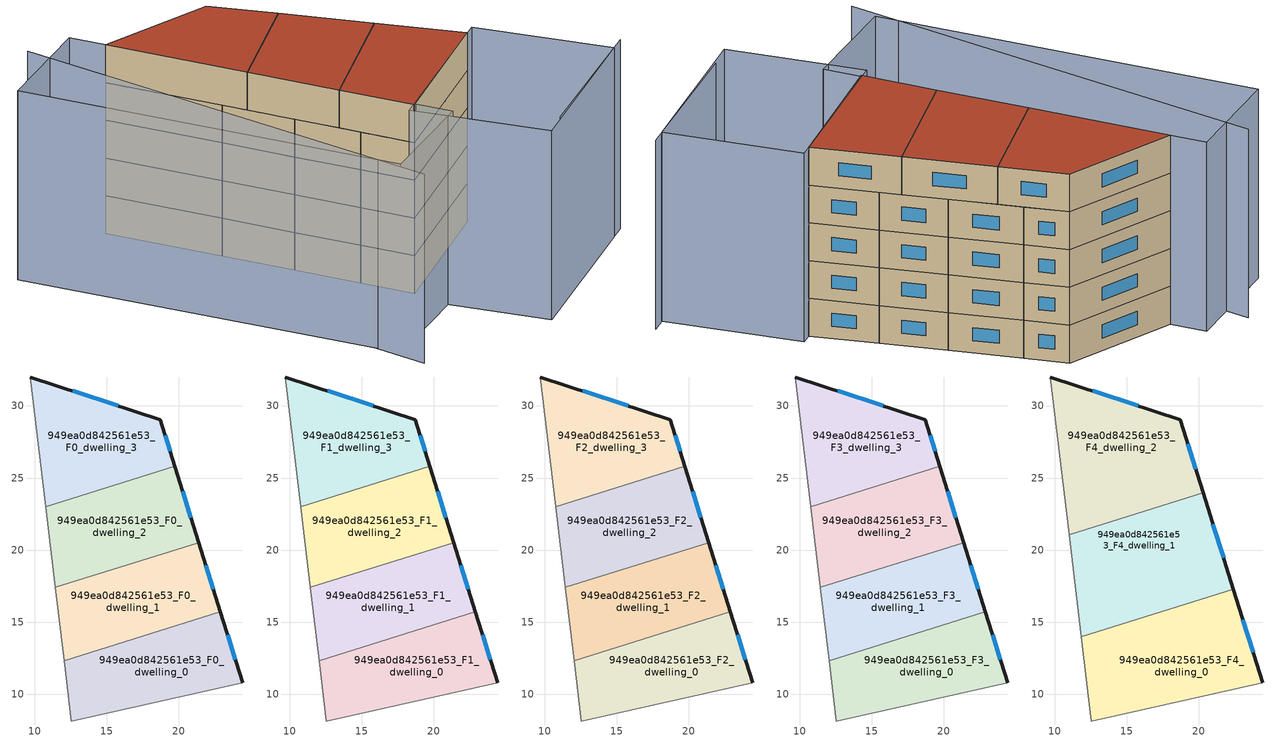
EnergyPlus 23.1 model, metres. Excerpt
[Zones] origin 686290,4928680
949ea0d842561e53_F0_dwelling_0
 floor ground (EU_floor_Construction): 22.88,15.73 24.42,10.81 12.54,8.15 12.04,12.33 z0
 wall outside (EU_wall_Construction): 24.42,10.81 22.88,15.73 z0:3
 wall to 949ea0d842561e53_F0_dwelling_1 (EU_wall_Construction): 22.88,15.73 12.04,12.33 z0:3
 wall adiabatic (EU_wall_Construction): 12.04,12.33 12.54,8.15 24.42,10.81 z0:3
 window (EU_Window_Construction): 23.92,12.41 23.38,14.13 z0.98:2.02
949ea0d842561e53_F0_dwelling_1
 floor ground (EU_floor_Construction): 21.37,20.53 22.88,15.73 12.04,12.33 11.43,17.42 z0
 wall outside (EU_wall_Construction): 22.88,15.73 21.37,20.53 z0:3
 wall to 949ea0d842561e53_F0_dwelling_2 (EU_wall_Construction): 21.37,20.53 11.43,17.42 z0:3
 wall adiabatic (EU_wall_Construction): 11.43,17.42 12.04,12.33 z0:3
 window (EU_Window_Construction): 22.39,17.29 21.86,18.97 z0.98:2.02
949ea0d842561e53_F0_dwelling_2
 floor ground (EU_floor_Construction): 19.72,25.81 21.37,20.53 11.43,17.42 10.77,23.01 z0
 wall outside (EU_wall_Construction): 21.37,20.53 19.72,25.81 z0:3
 wall to 949ea0d842561e53_F0_dwelling_3 (EU_wall_Construction): 19.72,25.81 10.77,23.01 z0:3
 wall adiabatic (EU_wall_Construction): 10.77,23.01 11.43,17.42 z0:3
 window (EU_Window_Construction): 20.83,22.25 20.25,24.09 z0.98:2.02
949ea0d842561e53_F0_dwelling_3
 floor ground (EU_floor_Construction): 18.71,29.03 19.72,25.81 10.77,23.01 9.7,32.01 z0
 wall outside (EU_wall_Construction): 19.72,25.81 18.71,29.03 9.7,32.01 z0:3
 wall adiabatic (EU_wall_Construction): 9.7,32.01 10.77,23.01 z0:3
 window (EU_Window_Construction): 15.78,30 12.63,31.04 / 19.39,26.86 19.04,27.98 z0.98:2.02
949ea0d842561e53_F1_dwelling_0
 floor to 949ea0d842561e53_F0_dwelling_0 (EU_floor_Construction): 22.88,15.73 24.42,10.81 12.54,8.15 12.04,12.33 z3
 wall outside (EU_wall_Construction): 24.42,10.81 22.88,15.73 z3:6
 wall to 949ea0d842561e53_F1_dwelling_1 (EU_wall_Construction): 22.88,15.73 12.04,12.33 z3:6
 wall adiabatic (EU_wall_Construction): 12.04,12.33 12.54,8.15 24.42,10.81 z3:6
 window (EU_Window_Construction): 23.92,12.41 23.38,14.13 z3.98:5.02
949ea0d842561e53_F1_dwelling_1
 floor to 949ea0d842561e53_F0_dwelling_1 (EU_floor_Construction): 21.37,20.53 22.88,15.73 12.04,12.33 11.43,17.42 z3
 wall outside (EU_wall_Construction): 22.88,15.73 21.37,20.53 z3:6
 wall to 949ea0d842561e53_F1_dwelling_2 (EU_wall_Construction): 21.37,20.53 11.43,17.42 z3:6
 wall adiabatic (EU_wall_Construction): 11.43,17.42 12.04,12.33 z3:6
 window (EU_Window_Construction): 22.39,17.29 21.86,18.97 z3.98:5.02
949ea0d842561e53_F1_dwelling_2
 floor to 949ea0d842561e53_F0_dwelling_2 (EU_floor_Construction): 19.72,25.81 21.37,20.53 11.43,17.42 10.77,23.01 z3
 wall outside (EU_wall_Construction): 21.37,20.53 19.72,25.81 z3:6
 wall to 949ea0d842561e53_F1_dwelling_3 (EU_wall_Construction): 19.72,25.81 10.77,23.01 z3:6
 wall adiabatic (EU_wall_Construction): 10.77,23.01 11.43,17.42 z3:6
 window (EU_Window_Construction): 20.83,22.25 20.25,24.09 z3.98:5.02
949ea0d842561e53_F1_dwelling_3
 floor to 949ea0d842561e53_F0_dwelling_3 (EU_floor_Construction): 18.71,29.03 19.72,25.81 10.77,23.01 9.7,32.01 z3
 wall outside (EU_wall_Construction): 19.72,25.81 18.71,29.03 9.7,32.01 z3:6
 wall adiabatic (EU_wall_Construction): 9.7,32.01 10.77,23.01 z3:6
 window (EU_Window_Construction): 15.78,30 12.63,31.04 / 19.39,26.86 19.04,27.98 z3.98:5.02
949ea0d842561e53_F2_dwelling_0
 floor to 949ea0d842561e53_F1_dwelling_0 (EU_floor_Construction): 22.88,15.73 24.42,10.81 12.54,8.15 12.04,12.33 z6
 wall outside (EU_wall_Construction): 24.42,10.81 22.88,15.73 z6:9
 wall to 949ea0d842561e53_F2_dwelling_1 (EU_wall_Construction): 22.88,15.73 12.04,12.33 z6:9
 wall adiabatic (EU_wall_Construction): 12.04,12.33 12.54,8.15 24.42,10.81 z6:9
 window (EU_Window_Construction): 23.92,12.41 23.38,14.13 z6.98:8.02
949ea0d842561e53_F2_dwelling_1
 floor to 949ea0d842561e53_F1_dwelling_1 (EU_floor_Construction): 21.37,20.53 22.88,15.73 12.04,12.33 11.43,17.42 z6
 wall outside (EU_wall_Construction): 22.88,15.73 21.37,20.53 z6:9
 wall to 949ea0d842561e53_F2_dwelling_2 (EU_wall_Construction): 21.37,20.53 11.43,17.42 z6:9
 wall adiabatic (EU_wall_Construction): 11.43,17.42 12.04,12.33 z6:9
 window (EU_Window_Construction): 22.39,17.29 21.86,18.97 z6.98:8.02
949ea0d842561e53_F2_dwelling_2
 floor to 949ea0d842561e53_F1_dwelling_2 (EU_floor_Construction): 19.72,25.81 21.37,20.53 11.43,17.42 10.77,23.01 z6
 wall outside (EU_wall_Construction): 21.37,20.53 19.72,25.81 z6:9
 wall to 949ea0d842561e53_F2_dwelling_3 (EU_wall_Construction): 19.72,25.81 10.77,23.01 z6:9
 wall adiabatic (EU_wall_Construction): 10.77,23.01 11.43,17.42 z6:9
 window (EU_Window_Construction): 20.83,22.25 20.25,24.09 z6.98:8.02
949ea0d842561e53_F2_dwelling_3
 floor to 949ea0d842561e53_F1_dwelling_3 (EU_floor_Construction): 18.71,29.03 19.72,25.81 10.77,23.01 9.7,32.01 z6
 wall outside (EU_wall_Construction): 19.72,25.81 18.71,29.03 9.7,32.01 z6:9
 wall adiabatic (EU_wall_Construction): 9.7,32.01 10.77,23.01 z6:9
 window (EU_Window_Construction): 15.78,30 12.63,31.04 / 19.39,26.86 19.04,27.98 z6.98:8.02
949ea0d842561e53_F3_dwelling_0
 floor to 949ea0d842561e53_F2_dwelling_0 (EU_floor_Construction): 22.88,15.73 24.42,10.81 12.54,8.15 12.04,12.33 z9
 wall outside (EU_wall_Construction): 24.42,10.81 22.88,15.73 z9:12
 wall to 949ea0d842561e53_F3_dwelling_1 (EU_wall_Construction): 22.88,15.73 12.04,12.33 z9:12
 wall adiabatic (EU_wall_Construction): 12.04,12.33 12.54,8.15 24.42,10.81 z9:12
 window (EU_Window_Construction): 23.92,12.41 23.38,14.13 z9.98:11.02
949ea0d842561e53_F3_dwelling_1
 floor to 949ea0d842561e53_F2_dwelling_1 (EU_floor_Construction): 21.37,20.53 22.88,15.73 12.04,12.33 11.43,17.42 z9
 wall outside (EU_wall_Construction): 22.88,15.73 21.37,20.53 z9:12
 wall to 949ea0d842561e53_F3_dwelling_2 (EU_wall_Construction): 21.37,20.53 11.43,17.42 z9:12
 wall adiabatic (EU_wall_Construction): 11.43,17.42 12.04,12.33 z9:12
 window (EU_Window_Construction): 22.39,17.29 21.86,18.97 z9.98:11.02
949ea0d842561e53_F3_dwelling_2
 floor to 949ea0d842561e53_F2_dwelling_2 (EU_floor_Construction): 19.72,25.81 21.37,20.53 11.43,17.42 10.77,23.01 z9
 wall outside (EU_wall_Construction): 21.37,20.53 19.72,25.81 z9:12
 wall to 949ea0d842561e53_F3_dwelling_3 (EU_wall_Construction): 19.72,25.81 10.77,23.01 z9:12
 wall adiabatic (EU_wall_Construction): 10.77,23.01 11.43,17.42 z9:12
 window (EU_Window_Construction): 20.83,22.25 20.25,24.09 z9.98:11.02
949ea0d842561e53_F3_dwelling_3
 floor to 949ea0d842561e53_F2_dwelling_3 (EU_floor_Construction): 18.71,29.03 19.72,25.81 10.77,23.01 9.7,32.01 z9
 wall outside (EU_wall_Construction): 19.72,25.81 18.71,29.03 9.7,32.01 z9:12
 wall adiabatic (EU_wall_Construction): 9.7,32.01 10.77,23.01 z9:12
 window (EU_Window_Construction): 15.78,30 12.63,31.04 / 19.39,26.86 19.04,27.98 z9.98:11.02
949ea0d842561e53_F4_dwelling_0
 floor to 949ea0d842561e53_F3_dwelling_0 (EU_floor_Construction): 22.88,15.73 24.42,10.81 12.54,8.15 12.04,12.33 z12
 floor to 949ea0d842561e53_F3_dwelling_1 (EU_floor_Construction): 22.39,17.28 22.88,15.73 12.04,12.33 11.84,13.98 z12
 wall outside (EU_wall_Construction): 24.42,10.81 22.39,17.28 z12:15
 wall to 949ea0d842561e53_F4_dwelling_1 (EU_wall_Construction): 22.39,17.28 11.84,13.98 z12:15
 wall adiabatic (EU_wall_Construction): 11.84,13.98 12.54,8.15 24.42,10.81 z12:15
 window (EU_Window_Construction): 23.76,12.91 23.05,15.18 z12.98:14.02
 roof outside (EU_roof_Construction): 24.42,10.81 22.39,17.28 11.84,13.98 12.54,8.15 z15
949ea0d842561e53_F4_dwelling_1
 floor to 949ea0d842561e53_F3_dwelling_1 (EU_floor_Construction): 21.37,20.53 22.39,17.28 11.84,13.98 11.43,17.42 z12
 floor to 949ea0d842561e53_F3_dwelling_2 (EU_floor_Construction): 20.29,23.99 21.37,20.53 11.43,17.42 11,21.08 z12
 wall outside (EU_wall_Construction): 22.39,17.28 20.29,23.99 z12:15
 wall to 949ea0d842561e53_F4_dwelling_2 (EU_wall_Construction): 20.29,23.99 11,21.08 z12:15
 wall adiabatic (EU_wall_Construction): 11,21.08 11.84,13.98 z12:15
 window (EU_Window_Construction): 21.71,19.46 20.97,21.81 z12.98:14.02
 roof outside (EU_roof_Construction): 22.39,17.28 20.29,23.99 11,21.08 11.84,13.98 z15
949ea0d842561e53_F4_dwelling_2
 floor to 949ea0d842561e53_F3_dwelling_2 (EU_floor_Construction): 19.72,25.81 20.29,23.99 11,21.08 10.77,23.01 z12
 floor to 949ea0d842561e53_F3_dwelling_3 (EU_floor_Construction): 18.71,29.03 19.72,25.81 10.77,23.01 9.7,32.01 z12
 wall outside (EU_wall_Construction): 20.29,23.99 18.71,29.03 9.7,32.01 z12:15
 wall adiabatic (EU_wall_Construction): 9.7,32.01 11,21.08 z12:15
 window (EU_Window_Construction): 15.78,30 12.63,31.04 / 19.77,25.63 19.22,27.39 z12.98:14.02
 roof outside (EU_roof_Construction): 20.29,23.99 18.71,29.03 9.7,32.01 11,21.08 z15
shading: 16.11,-1.79 28.97,0.82 / 6,36.28 3.25,1.88 / 13.86,-2.42 11.61,8.05 / 11.61,8.05 25.38,11.02 / 25.38,11.02 27.64,0.55 / 27.64,0.55 13.86,-2.42 / 9.35,34.82 13.03,5.31 / 13.03,5.31 3.8,4.16 / 3.8,4.16 0.11,33.67 / 0.11,33.67 9.35,34.82 z0:15
[Building]
EU S2 Campaign: North Axis=0; Terrain=City; Solar Distribution=FullExterior
[Site:Location]
Bologna: Latitude=44.5; Longitude=11.25; Time Zone=1; Elevation=37
[SizingPeriod:WeatherFileDays]
AnnualSizingPeriod: Begin Month=1; Begin Day of Month=1; End Month=12; End Day of Month=31; Day of Week for Start Day=Monday; Use Weather File Daylight Saving Period=No; Use Weather File Rain and Snow Indicators=No
[MATERIAL]
EU_InternalMass_Material: Roughness=MediumRough; Thickness=0.1; Conductivity=1; Density=1800; Specific Heat=900; Thermal Absorptance=0.9; Solar Absorptance=0.7; Visible Absorptance=0.7
[MATERIAL:NOMASS] Roughness=MediumRough; Thermal Absorptance=0.9; Solar Absorptance=0.7; Visible Absorptance=0.7
Name | Thermal Resistance
EU_wall_NoMass | 0.905828
EU_roof_NoMass | 0.37593
EU_floor_NoMass | 0.67114
[WINDOWMATERIAL:SIMPLEGLAZINGSYSTEM]
EU_Window_SimpleGlazing: UFactor=4.52486; Solar Heat Gain Coefficient=0.85; Visible Transmittance=0.85
[CONSTRUCTION]
EU_wall_Construction: EU_wall_NoMass
EU_roof_Construction: EU_roof_NoMass
EU_floor_Construction: EU_floor_NoMass
EU_Window_Construction: EU_Window_SimpleGlazing
EU_InternalMass_Construction: EU_InternalMass_Material
[ZONE] Type=1; Multiplier=1; Ceiling Height=autocalculate; Floor Area=autocalculate; Part of Total Floor Area=Yes
Name | Volume
949ea0d842561e53_F0_dwelling_0; 949ea0d842561e53_F1_dwelling_0; 949ea0d842561e53_F2_dwelling_0; 949ea0d842561e53_F3_dwelling_0 | 164.298
949ea0d842561e53_F4_dwelling_0 | 219.067
949ea0d842561e53_F0_dwelling_1; 949ea0d842561e53_F1_dwelling_1; 949ea0d842561e53_F2_dwelling_1; 949ea0d842561e53_F3_dwelling_1 | 164.308
949ea0d842561e53_F4_dwelling_1 | 219.094
949ea0d842561e53_F0_dwelling_2; 949ea0d842561e53_F1_dwelling_2; 949ea0d842561e53_F2_dwelling_2; 949ea0d842561e53_F3_dwelling_2 | 164.312
949ea0d842561e53_F4_dwelling_2 | 219.064
949ea0d842561e53_F0_dwelling_3; 949ea0d842561e53_F1_dwelling_3; 949ea0d842561e53_F2_dwelling_3; 949ea0d842561e53_F3_dwelling_3 | 164.307
[INTERNALMASS] Construction=EU_InternalMass_Construction
Name | Zone or ZoneList | Surface Area
949ea0d842561e53_F0_dwelling_0_EU_InternalMass | 949ea0d842561e53_F0_dwelling_0 | 54.7662
949ea0d842561e53_F0_dwelling_1_EU_InternalMass | 949ea0d842561e53_F0_dwelling_1 | 54.7691
949ea0d842561e53_F0_dwelling_2_EU_InternalMass | 949ea0d842561e53_F0_dwelling_2 | 54.7705
949ea0d842561e53_F0_dwelling_3_EU_InternalMass | 949ea0d842561e53_F0_dwelling_3 | 54.7691
949ea0d842561e53_F1_dwelling_0_EU_InternalMass | 949ea0d842561e53_F1_dwelling_0 | 54.7662
949ea0d842561e53_F1_dwelling_1_EU_InternalMass | 949ea0d842561e53_F1_dwelling_1 | 54.7691
949ea0d842561e53_F1_dwelling_2_EU_InternalMass | 949ea0d842561e53_F1_dwelling_2 | 54.7705
949ea0d842561e53_F1_dwelling_3_EU_InternalMass | 949ea0d842561e53_F1_dwelling_3 | 54.7691
949ea0d842561e53_F2_dwelling_0_EU_InternalMass | 949ea0d842561e53_F2_dwelling_0 | 54.7662
949ea0d842561e53_F2_dwelling_1_EU_InternalMass | 949ea0d842561e53_F2_dwelling_1 | 54.7691
949ea0d842561e53_F2_dwelling_2_EU_InternalMass | 949ea0d842561e53_F2_dwelling_2 | 54.7705
949ea0d842561e53_F2_dwelling_3_EU_InternalMass | 949ea0d842561e53_F2_dwelling_3 | 54.7691
949ea0d842561e53_F3_dwelling_0_EU_InternalMass | 949ea0d842561e53_F3_dwelling_0 | 54.7662
949ea0d842561e53_F3_dwelling_1_EU_InternalMass | 949ea0d842561e53_F3_dwelling_1 | 54.7691
949ea0d842561e53_F3_dwelling_2_EU_InternalMass | 949ea0d842561e53_F3_dwelling_2 | 54.7705
949ea0d842561e53_F3_dwelling_3_EU_InternalMass | 949ea0d842561e53_F3_dwelling_3 | 54.7691
949ea0d842561e53_F4_dwelling_0_EU_InternalMass | 949ea0d842561e53_F4_dwelling_0 | 73.022
949ea0d842561e53_F4_dwelling_1_EU_InternalMass | 949ea0d842561e53_F4_dwelling_1 | 73.0315
949ea0d842561e53_F4_dwelling_2_EU_InternalMass | 949ea0d842561e53_F4_dwelling_2 | 73.0213
[OTHEREQUIPMENT] Fuel Type=Electricity; Design Level Calculation Method=Watts/Area; Power per Zone Floor Area=1; Fraction Latent=0; Fraction Radiant=0; Fraction Lost=0; Carbon Dioxide Generation Rate=0; EndUse Subcategory=EU_Step8_InternalGains
Name | Zone or ZoneList or Space or SpaceList | Schedule
EU_Step8_InternalGain_949ea0d842561e53_F0_dwelling_0_f000 | 949ea0d842561e53_F0_dwelling_0 | EU_Step8_GainSchedule_949ea0d842561e53_F0_dwelling_0_f000
EU_Step8_InternalGain_949ea0d842561e53_F0_dwelling_1_f000 | 949ea0d842561e53_F0_dwelling_1 | EU_Step8_GainSchedule_949ea0d842561e53_F0_dwelling_1_f000
EU_Step8_InternalGain_949ea0d842561e53_F0_dwelling_2_f000 | 949ea0d842561e53_F0_dwelling_2 | EU_Step8_GainSchedule_949ea0d842561e53_F0_dwelling_2_f000
EU_Step8_InternalGain_949ea0d842561e53_F0_dwelling_3_f000 | 949ea0d842561e53_F0_dwelling_3 | EU_Step8_GainSchedule_949ea0d842561e53_F0_dwelling_3_f000
EU_Step8_InternalGain_949ea0d842561e53_F1_dwelling_0_f000 | 949ea0d842561e53_F1_dwelling_0 | EU_Step8_GainSchedule_949ea0d842561e53_F1_dwelling_0_f000
EU_Step8_InternalGain_949ea0d842561e53_F1_dwelling_1_f000 | 949ea0d842561e53_F1_dwelling_1 | EU_Step8_GainSchedule_949ea0d842561e53_F1_dwelling_1_f000
EU_Step8_InternalGain_949ea0d842561e53_F1_dwelling_2_f000 | 949ea0d842561e53_F1_dwelling_2 | EU_Step8_GainSchedule_949ea0d842561e53_F1_dwelling_2_f000
EU_Step8_InternalGain_949ea0d842561e53_F1_dwelling_3_f000 | 949ea0d842561e53_F1_dwelling_3 | EU_Step8_GainSchedule_949ea0d842561e53_F1_dwelling_3_f000
EU_Step8_InternalGain_949ea0d842561e53_F2_dwelling_0_f000 | 949ea0d842561e53_F2_dwelling_0 | EU_Step8_GainSchedule_949ea0d842561e53_F2_dwelling_0_f000
EU_Step8_InternalGain_949ea0d842561e53_F2_dwelling_1_f000 | 949ea0d842561e53_F2_dwelling_1 | EU_Step8_GainSchedule_949ea0d842561e53_F2_dwelling_1_f000
EU_Step8_InternalGain_949ea0d842561e53_F2_dwelling_2_f000 | 949ea0d842561e53_F2_dwelling_2 | EU_Step8_GainSchedule_949ea0d842561e53_F2_dwelling_2_f000
EU_Step8_InternalGain_949ea0d842561e53_F2_dwelling_3_f000 | 949ea0d842561e53_F2_dwelling_3 | EU_Step8_GainSchedule_949ea0d842561e53_F2_dwelling_3_f000
EU_Step8_InternalGain_949ea0d842561e53_F3_dwelling_0_f000 | 949ea0d842561e53_F3_dwelling_0 | EU_Step8_GainSchedule_949ea0d842561e53_F3_dwelling_0_f000
EU_Step8_InternalGain_949ea0d842561e53_F3_dwelling_1_f000 | 949ea0d842561e53_F3_dwelling_1 | EU_Step8_GainSchedule_949ea0d842561e53_F3_dwelling_1_f000
EU_Step8_InternalGain_949ea0d842561e53_F3_dwelling_2_f000 | 949ea0d842561e53_F3_dwelling_2 | EU_Step8_GainSchedule_949ea0d842561e53_F3_dwelling_2_f000
EU_Step8_InternalGain_949ea0d842561e53_F3_dwelling_3_f000 | 949ea0d842561e53_F3_dwelling_3 | EU_Step8_GainSchedule_949ea0d842561e53_F3_dwelling_3_f000
EU_Step8_InternalGain_949ea0d842561e53_F4_dwelling_0_f000 | 949ea0d842561e53_F4_dwelling_0 | EU_Step8_GainSchedule_949ea0d842561e53_F4_dwelling_0_f000
EU_Step8_InternalGain_949ea0d842561e53_F4_dwelling_1_f000 | 949ea0d842561e53_F4_dwelling_1 | EU_Step8_GainSchedule_949ea0d842561e53_F4_dwelling_1_f000
EU_Step8_InternalGain_949ea0d842561e53_F4_dwelling_2_f000 | 949ea0d842561e53_F4_dwelling_2 | EU_Step8_GainSchedule_949ea0d842561e53_F4_dwelling_2_f000
[ZONEVENTILATION:DESIGNFLOWRATE] Schedule=EU_AlwaysOn; Design Flow Rate Calculation Method=AirChanges/Hour; Air Changes per Hour=0.73129; Ventilation Type=Natural; Fan Pressure Rise=0; Fan Total Efficiency=1; Constant Term Coefficient=1; Temperature Term Coefficient=0; Velocity Term Coefficient=0; Velocity Squared Term Coefficient=0; Minimum Indoor Temperature=-100; Maximum Indoor Temperature=100; Delta Temperature=-100; Minimum Outdoor Temperature=-100; Maximum Outdoor Temperature=100; Maximum Wind Speed=40
Name | Zone or ZoneList or Space or SpaceList
EU_ConstantAir_949ea0d842561e53_F0_dwelling_0 | 949ea0d842561e53_F0_dwelling_0
EU_ConstantAir_949ea0d842561e53_F0_dwelling_1 | 949ea0d842561e53_F0_dwelling_1
EU_ConstantAir_949ea0d842561e53_F0_dwelling_2 | 949ea0d842561e53_F0_dwelling_2
EU_ConstantAir_949ea0d842561e53_F0_dwelling_3 | 949ea0d842561e53_F0_dwelling_3
EU_ConstantAir_949ea0d842561e53_F1_dwelling_0 | 949ea0d842561e53_F1_dwelling_0
EU_ConstantAir_949ea0d842561e53_F1_dwelling_1 | 949ea0d842561e53_F1_dwelling_1
EU_ConstantAir_949ea0d842561e53_F1_dwelling_2 | 949ea0d842561e53_F1_dwelling_2
EU_ConstantAir_949ea0d842561e53_F1_dwelling_3 | 949ea0d842561e53_F1_dwelling_3
EU_ConstantAir_949ea0d842561e53_F2_dwelling_0 | 949ea0d842561e53_F2_dwelling_0
EU_ConstantAir_949ea0d842561e53_F2_dwelling_1 | 949ea0d842561e53_F2_dwelling_1
EU_ConstantAir_949ea0d842561e53_F2_dwelling_2 | 949ea0d842561e53_F2_dwelling_2
EU_ConstantAir_949ea0d842561e53_F2_dwelling_3 | 949ea0d842561e53_F2_dwelling_3
EU_ConstantAir_949ea0d842561e53_F3_dwelling_0 | 949ea0d842561e53_F3_dwelling_0
EU_ConstantAir_949ea0d842561e53_F3_dwelling_1 | 949ea0d842561e53_F3_dwelling_1
EU_ConstantAir_949ea0d842561e53_F3_dwelling_2 | 949ea0d842561e53_F3_dwelling_2
EU_ConstantAir_949ea0d842561e53_F3_dwelling_3 | 949ea0d842561e53_F3_dwelling_3
EU_ConstantAir_949ea0d842561e53_F4_dwelling_0 | 949ea0d842561e53_F4_dwelling_0
EU_ConstantAir_949ea0d842561e53_F4_dwelling_1 | 949ea0d842561e53_F4_dwelling_1
EU_ConstantAir_949ea0d842561e53_F4_dwelling_2 | 949ea0d842561e53_F4_dwelling_2
[HVACTEMPLATE:THERMOSTAT] Constant Heating Setpoint=20; Constant Cooling Setpoint=50
EU_HeatOnly_949ea0d842561e53_F0_dwelling_0; EU_HeatOnly_949ea0d842561e53_F0_dwelling_1; EU_HeatOnly_949ea0d842561e53_F0_dwelling_2; EU_HeatOnly_949ea0d842561e53_F0_dwelling_3; EU_HeatOnly_949ea0d842561e53_F1_dwelling_0; EU_HeatOnly_949ea0d842561e53_F1_dwelling_1; EU_HeatOnly_949ea0d842561e53_F1_dwelling_2; EU_HeatOnly_949ea0d842561e53_F1_dwelling_3; EU_HeatOnly_949ea0d842561e53_F2_dwelling_0; EU_HeatOnly_949ea0d842561e53_F2_dwelling_1; EU_HeatOnly_949ea0d842561e53_F2_dwelling_2; EU_HeatOnly_949ea0d842561e53_F2_dwelling_3; EU_HeatOnly_949ea0d842561e53_F3_dwelling_0; EU_HeatOnly_949ea0d842561e53_F3_dwelling_1; EU_HeatOnly_949ea0d842561e53_F3_dwelling_2; EU_HeatOnly_949ea0d842561e53_F3_dwelling_3; EU_HeatOnly_949ea0d842561e53_F4_dwelling_0; EU_HeatOnly_949ea0d842561e53_F4_dwelling_1; EU_HeatOnly_949ea0d842561e53_F4_dwelling_2
[HVACTEMPLATE:ZONE:IDEALLOADSAIRSYSTEM] System Availability Schedule=EU_AlwaysOn; Maximum Heating Supply Air Temperature=50; Minimum Cooling Supply Air Temperature=13; Maximum Heating Supply Air Humidity Ratio=0.0156; Minimum Cooling Supply Air Humidity Ratio=0.0077; Heating Limit=NoLimit; Cooling Limit=NoLimit; Heating Availability Schedule=EU_AlwaysOn; Cooling Availability Schedule=EU_CoolingOff; Dehumidification Control Type=ConstantSensibleHeatRatio; Cooling Sensible Heat Ratio=0.7; Dehumidification Setpoint=60; Humidification Control Type=None; Humidification Setpoint=30; Outdoor Air Method=None; Outdoor Air Flow Rate per Person=0.00944; Outdoor Air Flow Rate per Zone Floor Area=0; Outdoor Air Flow Rate per Zone=0; Demand Controlled Ventilation Type=None; Outdoor Air Economizer Type=NoEconomizer; Heat Recovery Type=None; Sensible Heat Recovery Effectiveness=0.7; Latent Heat Recovery Effectiveness=0.65
Name | Template Thermostat
949ea0d842561e53_F0_dwelling_0 | EU_HeatOnly_949ea0d842561e53_F0_dwelling_0
949ea0d842561e53_F0_dwelling_1 | EU_HeatOnly_949ea0d842561e53_F0_dwelling_1
949ea0d842561e53_F0_dwelling_2 | EU_HeatOnly_949ea0d842561e53_F0_dwelling_2
949ea0d842561e53_F0_dwelling_3 | EU_HeatOnly_949ea0d842561e53_F0_dwelling_3
949ea0d842561e53_F1_dwelling_0 | EU_HeatOnly_949ea0d842561e53_F1_dwelling_0
949ea0d842561e53_F1_dwelling_1 | EU_HeatOnly_949ea0d842561e53_F1_dwelling_1
949ea0d842561e53_F1_dwelling_2 | EU_HeatOnly_949ea0d842561e53_F1_dwelling_2
949ea0d842561e53_F1_dwelling_3 | EU_HeatOnly_949ea0d842561e53_F1_dwelling_3
949ea0d842561e53_F2_dwelling_0 | EU_HeatOnly_949ea0d842561e53_F2_dwelling_0
949ea0d842561e53_F2_dwelling_1 | EU_HeatOnly_949ea0d842561e53_F2_dwelling_1
949ea0d842561e53_F2_dwelling_2 | EU_HeatOnly_949ea0d842561e53_F2_dwelling_2
949ea0d842561e53_F2_dwelling_3 | EU_HeatOnly_949ea0d842561e53_F2_dwelling_3
949ea0d842561e53_F3_dwelling_0 | EU_HeatOnly_949ea0d842561e53_F3_dwelling_0
949ea0d842561e53_F3_dwelling_1 | EU_HeatOnly_949ea0d842561e53_F3_dwelling_1
949ea0d842561e53_F3_dwelling_2 | EU_HeatOnly_949ea0d842561e53_F3_dwelling_2
949ea0d842561e53_F3_dwelling_3 | EU_HeatOnly_949ea0d842561e53_F3_dwelling_3
949ea0d842561e53_F4_dwelling_0 | EU_HeatOnly_949ea0d842561e53_F4_dwelling_0
949ea0d842561e53_F4_dwelling_1 | EU_HeatOnly_949ea0d842561e53_F4_dwelling_1
949ea0d842561e53_F4_dwelling_2 | EU_HeatOnly_949ea0d842561e53_F4_dwelling_2
[SIZING:ZONE] Zone Cooling Design Supply Air Temperature Input Method=SupplyAirTemperature; Zone Cooling Design Supply Air Temperature=13; Zone Heating Design Supply Air Temperature Input Method=SupplyAirTemperature; Zone Heating Design Supply Air Temperature=50; Zone Cooling Design Supply Air Humidity Ratio=0.008; Zone Heating Design Supply Air Humidity Ratio=0.008; Cooling Design Air Flow Method=DesignDay; Cooling Design Air Flow Rate=0; Cooling Minimum Air Flow per Zone Floor Area=0.000762; Cooling Minimum Air Flow=0; Cooling Minimum Air Flow Fraction=0.2; Heating Design Air Flow Method=DesignDay; Heating Design Air Flow Rate=0; Heating Maximum Air Flow per Zone Floor Area=0.002032; Heating Maximum Air Flow=0.141576; Heating Maximum Air Flow Fraction=0.3; Account for Dedicated Outdoor Air System=No; Dedicated Outdoor Air System Control Strategy=NeutralSupplyAir; Dedicated Outdoor Air Low Setpoint Temperature for Design=autosize; Dedicated Outdoor Air High Setpoint Temperature for Design=autosize; Zone Load Sizing Method=Sensible Load Only No Latent Load; Zone Latent Cooling Design Supply Air Humidity Ratio Input Method=HumidityRatioDifference; Zone Cooling Design Supply Air Humidity Ratio Difference=0.005; Zone Latent Heating Design Supply Air Humidity Ratio Input Method=HumidityRatioDifference; Zone Humidification Design Supply Air Humidity Ratio Difference=0.005
949ea0d842561e53_F0_dwelling_0; 949ea0d842561e53_F0_dwelling_1; 949ea0d842561e53_F0_dwelling_2; 949ea0d842561e53_F0_dwelling_3; 949ea0d842561e53_F1_dwelling_0; 949ea0d842561e53_F1_dwelling_1; 949ea0d842561e53_F1_dwelling_2; 949ea0d842561e53_F1_dwelling_3; 949ea0d842561e53_F2_dwelling_0; 949ea0d842561e53_F2_dwelling_1; 949ea0d842561e53_F2_dwelling_2; 949ea0d842561e53_F2_dwelling_3; 949ea0d842561e53_F3_dwelling_0; 949ea0d842561e53_F3_dwelling_1; 949ea0d842561e53_F3_dwelling_2; 949ea0d842561e53_F3_dwelling_3; 949ea0d842561e53_F4_dwelling_0; 949ea0d842561e53_F4_dwelling_1; 949ea0d842561e53_F4_dwelling_2
[SCHEDULE:CONSTANT]
Name | Hourly Value
EU_AlwaysOn | 1
EU_CoolingOff | 0
[SCHEDULE:FILE] Column Number=1; Rows to Skip at Top=0; Number of Hours of Data=8760; Column Separator=Comma; Interpolate to Timestep=No; Minutes per Item=60; Adjust Schedule for Daylight Savings=Yes
Name | File
EU_Step8_GainSchedule_949ea0d842561e53_F0_dwelling_0_f000 | ../../schedules/949ea0d842561e53/949ea0d842561e53_F0_dwelling_0_f000_gain.csv
EU_Step8_GainSchedule_949ea0d842561e53_F0_dwelling_1_f000 | ../../schedules/949ea0d842561e53/949ea0d842561e53_F0_dwelling_1_f000_gain.csv
EU_Step8_GainSchedule_949ea0d842561e53_F0_dwelling_2_f000 | ../../schedules/949ea0d842561e53/949ea0d842561e53_F0_dwelling_2_f000_gain.csv
EU_Step8_GainSchedule_949ea0d842561e53_F0_dwelling_3_f000 | ../../schedules/949ea0d842561e53/949ea0d842561e53_F0_dwelling_3_f000_gain.csv
EU_Step8_GainSchedule_949ea0d842561e53_F1_dwelling_0_f000 | ../../schedules/949ea0d842561e53/949ea0d842561e53_F1_dwelling_0_f000_gain.csv
EU_Step8_GainSchedule_949ea0d842561e53_F1_dwelling_1_f000 | ../../schedules/949ea0d842561e53/949ea0d842561e53_F1_dwelling_1_f000_gain.csv
EU_Step8_GainSchedule_949ea0d842561e53_F1_dwelling_2_f000 | ../../schedules/949ea0d842561e53/949ea0d842561e53_F1_dwelling_2_f000_gain.csv
EU_Step8_GainSchedule_949ea0d842561e53_F1_dwelling_3_f000 | ../../schedules/949ea0d842561e53/949ea0d842561e53_F1_dwelling_3_f000_gain.csv
EU_Step8_GainSchedule_949ea0d842561e53_F2_dwelling_0_f000 | ../../schedules/949ea0d842561e53/949ea0d842561e53_F2_dwelling_0_f000_gain.csv
EU_Step8_GainSchedule_949ea0d842561e53_F2_dwelling_1_f000 | ../../schedules/949ea0d842561e53/949ea0d842561e53_F2_dwelling_1_f000_gain.csv
EU_Step8_GainSchedule_949ea0d842561e53_F2_dwelling_2_f000 | ../../schedules/949ea0d842561e53/949ea0d842561e53_F2_dwelling_2_f000_gain.csv
EU_Step8_GainSchedule_949ea0d842561e53_F2_dwelling_3_f000 | ../../schedules/949ea0d842561e53/949ea0d842561e53_F2_dwelling_3_f000_gain.csv
EU_Step8_GainSchedule_949ea0d842561e53_F3_dwelling_0_f000 | ../../schedules/949ea0d842561e53/949ea0d842561e53_F3_dwelling_0_f000_gain.csv
EU_Step8_GainSchedule_949ea0d842561e53_F3_dwelling_1_f000 | ../../schedules/949ea0d842561e53/949ea0d842561e53_F3_dwelling_1_f000_gain.csv
EU_Step8_GainSchedule_949ea0d842561e53_F3_dwelling_2_f000 | ../../schedules/949ea0d842561e53/949ea0d842561e53_F3_dwelling_2_f000_gain.csv
EU_Step8_GainSchedule_949ea0d842561e53_F3_dwelling_3_f000 | ../../schedules/949ea0d842561e53/949ea0d842561e53_F3_dwelling_3_f000_gain.csv
EU_Step8_GainSchedule_949ea0d842561e53_F4_dwelling_0_f000 | ../../schedules/949ea0d842561e53/949ea0d842561e53_F4_dwelling_0_f000_gain.csv
EU_Step8_GainSchedule_949ea0d842561e53_F4_dwelling_1_f000 | ../../schedules/949ea0d842561e53/949ea0d842561e53_F4_dwelling_1_f000_gain.csv
EU_Step8_GainSchedule_949ea0d842561e53_F4_dwelling_2_f000 | ../../schedules/949ea0d842561e53/949ea0d842561e53_F4_dwelling_2_f000_gain.csv
